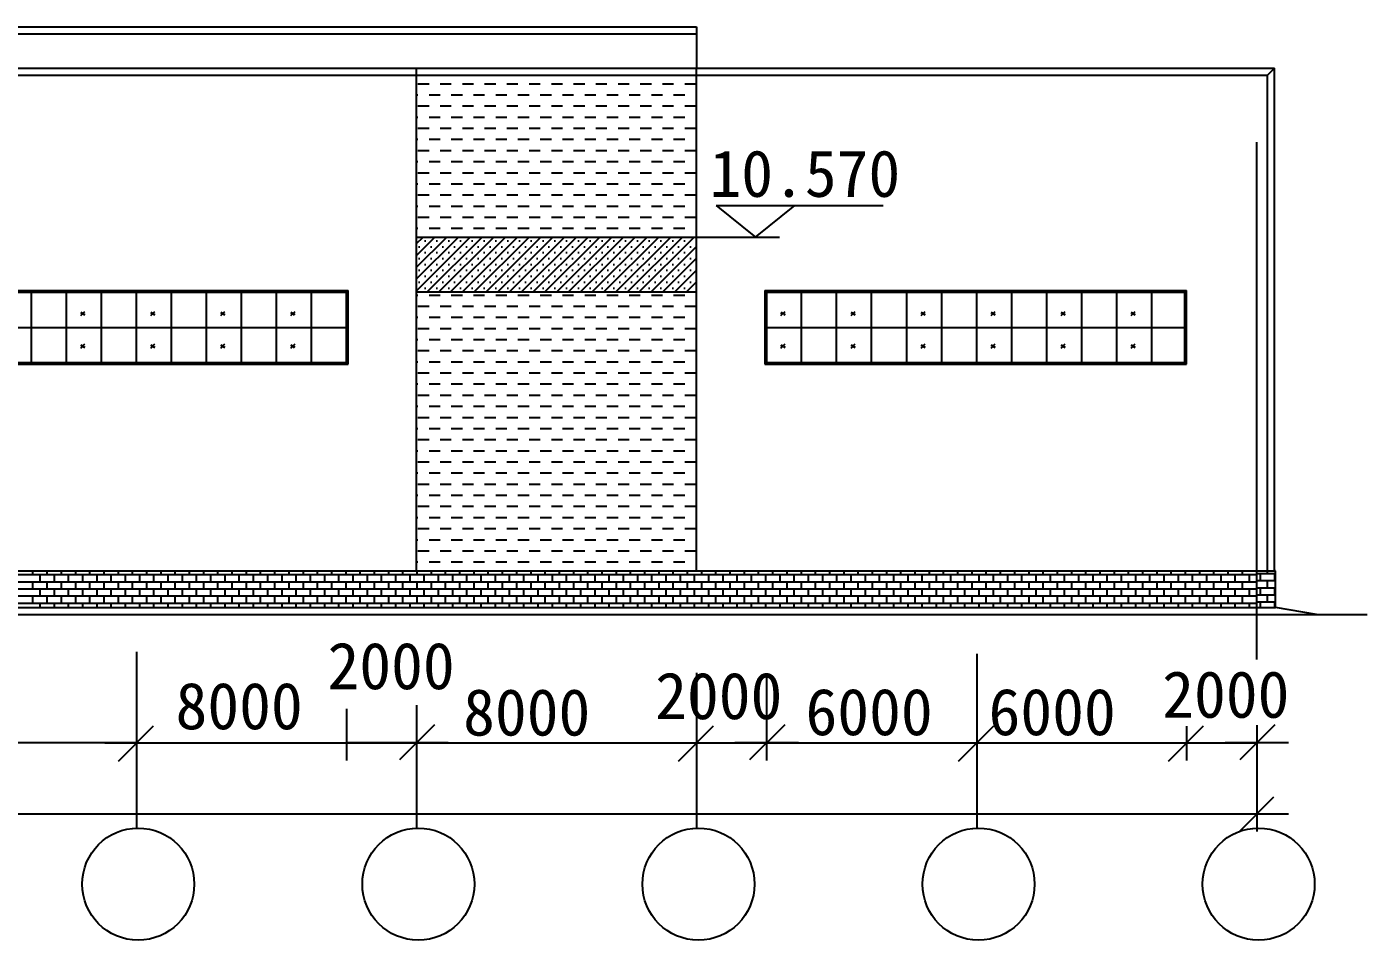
# Model space of a CAD drawing. Header units: metres. Extents: x -5946 to 118859, y -33883 to 106048.
# Drawn here: x 75506 to 113790, y 43176 to 69252 of the extents above; entities that cross this region are included whole.
import ezdxf

# ---------------------------------------------------------------- set-up
doc = ezdxf.new("R2010")
doc.units = ezdxf.units.M
for name, color, linetype in [('JC', 7, 'Continuous'), ('Z', 7, 'Continuous'), ('ZQ', 7, 'Continuous'), ('ZX', 7, 'Continuous')]:
    doc.layers.add(name, color=color, linetype=linetype)

# ---------------------------------------------------------------- blocks, each defined once
blk = doc.blocks.new('_DIMX')
blk.add_line((-64.76, 0), (64.76, 0))
at = {"color": 6}
blk.add_lwpolyline([(-36.86, -36.86), (34.63, 34.63)], dxfattribs=at)

msp = doc.modelspace()

# ---------------------------------------------------------------- hatches: boundary and pattern name
at = {"layer": 'Z'}
h = msp.add_hatch(dxfattribs=at)
h.set_pattern_fill('DASH', scale=100)
h.paths.add_polyline_path([(86636.82, 63242.03), (86636.82, 67872.03), (94636.82, 67872.03), (94636.82, 63242.03)])
h.paths.add_polyline_path([(94636.82, 61672.03), (94636.82, 53722.03), (86636.82, 53722.03), (86636.82, 61672.03)])
h = msp.add_hatch(dxfattribs=at)
h.set_pattern_fill('SACNCR', scale=100)
h.paths.add_polyline_path([(86636.82, 63242.03), (86636.82, 61672.03), (94636.82, 61672.03), (94636.82, 63242.03)])
h = msp.add_hatch(dxfattribs=at)
h.set_pattern_fill('AR-B816')
h.paths.add_polyline_path([(110636.82, 52672.03), (111171.82, 52672.03), (111171.82, 53722.03), (110636.82, 53722.03)])

# ---------------------------------------------------------------- linework, layer by layer
for p, q in [((95198, 64154.93), (99966.95, 64154.93)), ((95198, 64154.93), (96318.41, 63246.95)), ((96318.41, 63246.95), (97441.24, 64154.93)), ((78636.82, 51410.48), (78636.82, 48307.57)), ((102636.82, 51348.74), (102636.82, 46379.72)), ((78636.82, 50810.48), (78636.82, 48307.57)), ((94636.82, 50810.48), (94636.82, 48307.57)), ((94636.82, 50690.35), (94636.82, 48307.57)), ((96636.82, 50690.35), (96636.82, 48307.57)), ((102636.82, 50748.74), (102636.82, 48307.57)), ((102636.82, 50210.48), (102636.82, 48307.57)), ((84636.82, 49785.3), (84636.82, 48307.57)), ((86636.82, 49890.39), (86636.82, 48307.57)), ((86636.82, 49820.33), (86636.82, 48307.57)), ((86636.82, 49815.47), (86636.82, 48307.57)), ((96636.82, 50090.35), (96636.82, 48307.57)), ((108630.45, 49283.75), (108630.45, 48307.57)), ((108630.45, 49225.62), (108630.45, 48307.57)), ((110636.82, 49315), (110636.82, 48307.57)), ((110636.82, 49252.51), (110636.82, 46279.72)), ((78635.42, 48807.57), (70638.22, 48807.57)), ((78638.22, 48807.57), (86635.42, 48807.57)), ((84635.42, 48807.57), (84634.02, 48807.57)), ((86636.82, 48807.57), (84636.82, 48807.57)), ((86638.22, 48807.57), (86639.62, 48807.57)), ((86638.22, 48807.57), (94635.42, 48807.57)), ((94635.42, 48807.57), (94634.02, 48807.57)), ((94636.82, 48807.57), (96636.82, 48807.57)), ((96638.22, 48807.57), (96639.62, 48807.57)), ((96638.22, 48807.57), (102635.42, 48807.57)), ((102638.22, 48807.57), (108629.05, 48807.57)), ((108629.05, 48807.57), (108627.65, 48807.57)), ((108630.45, 48807.57), (110636.82, 48807.57)), ((110638.22, 48807.57), (110639.62, 48807.57)), ((78636.82, 48407.57), (78636.82, 46379.72)), ((86636.82, 48407.57), (86636.82, 46379.72)), ((94636.82, 48407.57), (94636.82, 46379.72)), ((110636.82, 48407.57), (110636.82, 46379.72)), ((6708.03, 46779.72), (110635.42, 46779.72))]:
    msp.add_line(p, q)
for centre in [(78689.65, 44776.5), (86689.65, 44776.5), (94689.65, 44776.5), (102689.65, 44776.5), (110689.65, 44776.5)]:
    msp.add_circle(centre, 1600)
at = {"layer": 'JC'}
for p, q in [((6625.23, 69252.03), (94636.82, 69252.03)), ((6625.24, 69052.03), (94636.82, 69052.03)), ((94636.82, 69252.03), (94636.82, 68072.03)), ((6634.34, 68072.03), (94636.82, 68072.03)), ((6638.64, 67872.03), (110946.82, 67872.03)), ((94636.82, 68072.03), (111146.82, 68072.03)), ((110946.82, 67872.03), (111146.82, 68072.03)), ((110946.82, 53722.03), (110946.82, 67872.03)), ((111146.82, 53722.03), (111146.82, 68072.03)), ((75636.82, 59672.03), (75636.82, 61672.03)), ((75636.82, 59672.03), (75636.82, 61672.03)), ((76636.82, 59672.03), (76636.82, 61672.03)), ((77636.82, 59672.03), (77636.82, 61672.03)), ((77636.82, 59672.03), (77636.82, 61672.03)), ((78636.82, 59672.03), (78636.82, 61672.03)), ((79636.82, 59672.03), (79636.82, 61672.03)), ((79636.82, 59672.03), (79636.82, 61672.03)), ((80636.82, 59672.03), (80636.82, 61672.03)), ((81636.82, 59672.03), (81636.82, 61672.03)), ((81636.82, 59672.03), (81636.82, 61672.03)), ((82636.82, 59672.03), (82636.82, 61672.03)), ((83636.82, 59672.03), (83636.82, 61672.03)), ((83636.82, 59672.03), (83636.82, 61672.03)), ((84636.82, 59672.03), (84636.82, 61672.03)), ((97636.82, 59672.03), (97636.82, 61672.03)), ((97636.82, 59672.03), (97636.82, 61672.03)), ((98636.82, 59672.03), (98636.82, 61672.03)), ((99636.82, 59672.03), (99636.82, 61672.03)), ((99636.82, 59672.03), (99636.82, 61672.03)), ((100636.82, 59672.03), (100636.82, 61672.03)), ((101636.82, 59672.03), (101636.82, 61672.03)), ((101636.82, 59672.03), (101636.82, 61672.03)), ((102636.82, 59672.03), (102636.82, 61672.03)), ((103636.82, 59672.03), (103636.82, 61672.03)), ((103636.82, 59672.03), (103636.82, 61672.03)), ((104636.82, 59672.03), (104636.82, 61672.03)), ((105636.82, 59672.03), (105636.82, 61672.03)), ((105636.82, 59672.03), (105636.82, 61672.03)), ((106636.82, 59672.03), (106636.82, 61672.03)), ((107636.82, 59672.03), (107636.82, 61672.03)), ((107636.82, 59672.03), (107636.82, 61672.03)), ((108630.45, 59622.03), (108630.45, 61722.03)), ((77046.82, 61007.03), (77166.82, 61127.03)), ((77046.82, 61067.03), (77086.82, 61117.03)), ((77126.82, 61017.03), (77166.82, 61067.03)), ((79046.82, 61007.03), (79166.82, 61127.03)), ((79046.82, 61067.03), (79086.82, 61117.03)), ((79126.82, 61017.03), (79166.82, 61067.03)), ((81046.82, 61007.03), (81166.82, 61127.03)), ((81046.82, 61067.03), (81086.82, 61117.03)), ((81126.82, 61017.03), (81166.82, 61067.03)), ((83046.82, 61007.03), (83166.82, 61127.03)), ((83046.82, 61067.03), (83086.82, 61117.03)), ((83126.82, 61017.03), (83166.82, 61067.03)), ((97046.82, 61007.03), (97166.82, 61127.03)), ((97046.82, 61067.03), (97086.82, 61117.03)), ((97126.82, 61017.03), (97166.82, 61067.03)), ((99046.82, 61007.03), (99166.82, 61127.03)), ((99046.82, 61067.03), (99086.82, 61117.03)), ((99126.82, 61017.03), (99166.82, 61067.03)), ((101046.82, 61007.03), (101166.82, 61127.03)), ((101046.82, 61067.03), (101086.82, 61117.03)), ((101126.82, 61017.03), (101166.82, 61067.03)), ((103046.82, 61007.03), (103166.82, 61127.03)), ((103046.82, 61067.03), (103086.82, 61117.03)), ((103126.82, 61017.03), (103166.82, 61067.03)), ((105046.82, 61007.03), (105166.82, 61127.03)), ((105046.82, 61067.03), (105086.82, 61117.03)), ((105126.82, 61017.03), (105166.82, 61067.03)), ((107046.82, 61007.03), (107166.82, 61127.03)), ((107046.82, 61067.03), (107086.82, 61117.03)), ((107126.82, 61017.03), (107166.82, 61067.03)), ((77046.82, 60077.03), (77166.82, 60197.03)), ((77046.82, 60137.03), (77086.82, 60187.03)), ((77126.82, 60087.03), (77166.82, 60137.03)), ((79046.82, 60077.03), (79166.82, 60197.03)), ((79046.82, 60137.03), (79086.82, 60187.03)), ((79126.82, 60087.03), (79166.82, 60137.03)), ((81046.82, 60077.03), (81166.82, 60197.03)), ((81046.82, 60137.03), (81086.82, 60187.03)), ((81126.82, 60087.03), (81166.82, 60137.03)), ((83046.82, 60077.03), (83166.82, 60197.03)), ((83046.82, 60137.03), (83086.82, 60187.03)), ((83126.82, 60087.03), (83166.82, 60137.03)), ((97046.82, 60077.03), (97166.82, 60197.03)), ((97046.82, 60137.03), (97086.82, 60187.03)), ((97126.82, 60087.03), (97166.82, 60137.03)), ((99046.82, 60077.03), (99166.82, 60197.03)), ((99046.82, 60137.03), (99086.82, 60187.03)), ((99126.82, 60087.03), (99166.82, 60137.03)), ((101046.82, 60077.03), (101166.82, 60197.03)), ((101046.82, 60137.03), (101086.82, 60187.03)), ((101126.82, 60087.03), (101166.82, 60137.03)), ((103046.82, 60077.03), (103166.82, 60197.03)), ((103046.82, 60137.03), (103086.82, 60187.03)), ((103126.82, 60087.03), (103166.82, 60137.03)), ((105046.82, 60077.03), (105166.82, 60197.03)), ((105046.82, 60137.03), (105086.82, 60187.03)), ((105126.82, 60087.03), (105166.82, 60137.03)), ((107046.82, 60077.03), (107166.82, 60197.03)), ((107046.82, 60137.03), (107086.82, 60187.03)), ((107126.82, 60087.03), (107166.82, 60137.03)), ((111171.82, 53722.03), (111146.82, 53722.03)), ((111171.82, 52672.03), (111171.82, 53722.03)), ((112346.82, 52472.03), (111171.82, 52672.03))]:
    msp.add_line(p, q, dxfattribs=at)
at = {"layer": 'Z'}
for p, q in [((86636.82, 53722.03), (86636.82, 68072.03)), ((94636.82, 53722.03), (94636.82, 68072.03)), ((94636.82, 63242.03), (86636.82, 63242.03)), ((94636.82, 61672.03), (86636.82, 61672.03)), ((96636.82, 61672.03), (96586.82, 61722.03)), ((96586.82, 59622.03), (96636.82, 59672.03)), ((69686.82, 53614.58), (110636.82, 53614.58)), ((75683, 53614.58), (75683, 53722.03)), ((75886.2, 53411.38), (75886.2, 53614.58)), ((76089.4, 53614.58), (76089.4, 53722.03)), ((76292.6, 53411.38), (76292.6, 53614.58)), ((76495.8, 53614.58), (76495.8, 53722.03)), ((76699, 53411.38), (76699, 53614.58)), ((76902.2, 53614.58), (76902.2, 53722.03)), ((77105.4, 53411.38), (77105.4, 53614.58)), ((77308.6, 53614.58), (77308.6, 53722.03)), ((77511.8, 53411.38), (77511.8, 53614.58)), ((77715, 53614.58), (77715, 53722.03)), ((77918.2, 53411.38), (77918.2, 53614.58)), ((78121.4, 53614.58), (78121.4, 53722.03)), ((78324.6, 53411.38), (78324.6, 53614.58)), ((78527.8, 53614.58), (78527.8, 53722.03)), ((78731, 53411.38), (78731, 53614.58)), ((78934.2, 53614.58), (78934.2, 53722.03)), ((79137.4, 53411.38), (79137.4, 53614.58)), ((79340.6, 53614.58), (79340.6, 53722.03)), ((79543.8, 53411.38), (79543.8, 53614.58)), ((79747, 53614.58), (79747, 53722.03)), ((79950.2, 53411.38), (79950.2, 53614.58)), ((80153.4, 53614.58), (80153.4, 53722.03)), ((80356.6, 53411.38), (80356.6, 53614.58)), ((80559.8, 53614.58), (80559.8, 53722.03)), ((80763, 53411.38), (80763, 53614.58)), ((80966.2, 53614.58), (80966.2, 53722.03)), ((81169.4, 53411.38), (81169.4, 53614.58)), ((81372.6, 53614.58), (81372.6, 53722.03)), ((81575.8, 53411.38), (81575.8, 53614.58)), ((81779, 53614.58), (81779, 53722.03)), ((81982.2, 53411.38), (81982.2, 53614.58)), ((82185.4, 53614.58), (82185.4, 53722.03)), ((82388.6, 53411.38), (82388.6, 53614.58)), ((82591.8, 53614.58), (82591.8, 53722.03)), ((82795, 53411.38), (82795, 53614.58)), ((82998.2, 53614.58), (82998.2, 53722.03)), ((83201.4, 53411.38), (83201.4, 53614.58)), ((83404.6, 53614.58), (83404.6, 53722.03)), ((83607.8, 53411.38), (83607.8, 53614.58)), ((83811, 53614.58), (83811, 53722.03)), ((84014.2, 53411.38), (84014.2, 53614.58)), ((84217.4, 53614.58), (84217.4, 53722.03)), ((84420.6, 53411.38), (84420.6, 53614.58)), ((84623.8, 53614.58), (84623.8, 53722.03)), ((84827, 53411.38), (84827, 53614.58)), ((85030.2, 53614.58), (85030.2, 53722.03)), ((85233.4, 53411.38), (85233.4, 53614.58)), ((85436.6, 53614.58), (85436.6, 53722.03)), ((85639.8, 53411.38), (85639.8, 53614.58)), ((85843, 53614.58), (85843, 53722.03)), ((86046.2, 53411.38), (86046.2, 53614.58)), ((86249.4, 53614.58), (86249.4, 53722.03)), ((86452.6, 53411.38), (86452.6, 53614.58)), ((86655.8, 53614.58), (86655.8, 53722.03)), ((86859, 53411.38), (86859, 53614.58)), ((87062.2, 53614.58), (87062.2, 53722.03)), ((87265.4, 53411.38), (87265.4, 53614.58)), ((87468.6, 53614.58), (87468.6, 53722.03)), ((87671.8, 53411.38), (87671.8, 53614.58)), ((87875, 53614.58), (87875, 53722.03)), ((88078.2, 53411.38), (88078.2, 53614.58)), ((88281.4, 53614.58), (88281.4, 53722.03)), ((88484.6, 53411.38), (88484.6, 53614.58)), ((88687.8, 53614.58), (88687.8, 53722.03)), ((88891, 53411.38), (88891, 53614.58)), ((89094.2, 53614.58), (89094.2, 53722.03)), ((89297.4, 53411.38), (89297.4, 53614.58)), ((89500.6, 53614.58), (89500.6, 53722.03)), ((89703.8, 53411.38), (89703.8, 53614.58)), ((89907, 53614.58), (89907, 53722.03)), ((90110.2, 53411.38), (90110.2, 53614.58)), ((90313.4, 53614.58), (90313.4, 53722.03)), ((90516.6, 53411.38), (90516.6, 53614.58)), ((90719.8, 53614.58), (90719.8, 53722.03)), ((90923, 53411.38), (90923, 53614.58)), ((91126.2, 53614.58), (91126.2, 53722.03)), ((91329.4, 53411.38), (91329.4, 53614.58)), ((91532.6, 53614.58), (91532.6, 53722.03)), ((91735.8, 53411.38), (91735.8, 53614.58)), ((91939, 53614.58), (91939, 53722.03)), ((92142.2, 53411.38), (92142.2, 53614.58)), ((92345.4, 53614.58), (92345.4, 53722.03)), ((92548.6, 53411.38), (92548.6, 53614.58)), ((92751.8, 53614.58), (92751.8, 53722.03)), ((92955, 53411.38), (92955, 53614.58)), ((93158.2, 53614.58), (93158.2, 53722.03)), ((93361.4, 53411.38), (93361.4, 53614.58)), ((93564.6, 53614.58), (93564.6, 53722.03)), ((93767.8, 53411.38), (93767.8, 53614.58)), ((93971, 53614.58), (93971, 53722.03)), ((94174.2, 53411.38), (94174.2, 53614.58)), ((94377.4, 53614.58), (94377.4, 53722.03)), ((94580.6, 53411.38), (94580.6, 53614.58)), ((94783.8, 53614.58), (94783.8, 53722.03)), ((94987, 53411.38), (94987, 53614.58)), ((95190.2, 53614.58), (95190.2, 53722.03)), ((95393.4, 53411.38), (95393.4, 53614.58)), ((95596.6, 53614.58), (95596.6, 53722.03)), ((95799.8, 53411.38), (95799.8, 53614.58)), ((96003, 53614.58), (96003, 53722.03)), ((96206.2, 53411.38), (96206.2, 53614.58)), ((96409.4, 53614.58), (96409.4, 53722.03)), ((96612.6, 53411.38), (96612.6, 53614.58)), ((96815.8, 53614.58), (96815.8, 53722.03)), ((97019, 53411.38), (97019, 53614.58)), ((97222.2, 53614.58), (97222.2, 53722.03)), ((97425.4, 53411.38), (97425.4, 53614.58)), ((97628.6, 53614.58), (97628.6, 53722.03)), ((97831.8, 53411.38), (97831.8, 53614.58)), ((98035, 53614.58), (98035, 53722.03)), ((98238.2, 53411.38), (98238.2, 53614.58)), ((98441.4, 53614.58), (98441.4, 53722.03)), ((98644.6, 53411.38), (98644.6, 53614.58)), ((98847.8, 53614.58), (98847.8, 53722.03)), ((99051, 53411.38), (99051, 53614.58)), ((99254.2, 53614.58), (99254.2, 53722.03)), ((99457.4, 53411.38), (99457.4, 53614.58)), ((99660.6, 53614.58), (99660.6, 53722.03)), ((99863.8, 53411.38), (99863.8, 53614.58)), ((100067, 53614.58), (100067, 53722.03)), ((100270.2, 53411.38), (100270.2, 53614.58)), ((100473.4, 53614.58), (100473.4, 53722.03)), ((100676.6, 53411.38), (100676.6, 53614.58)), ((100879.8, 53614.58), (100879.8, 53722.03)), ((101083, 53411.38), (101083, 53614.58)), ((101286.2, 53614.58), (101286.2, 53722.03)), ((101489.4, 53411.38), (101489.4, 53614.58)), ((101692.6, 53614.58), (101692.6, 53722.03)), ((101895.8, 53411.38), (101895.8, 53614.58)), ((102099, 53614.58), (102099, 53722.03)), ((102302.2, 53411.38), (102302.2, 53614.58)), ((102505.4, 53614.58), (102505.4, 53722.03)), ((102708.6, 53411.38), (102708.6, 53614.58)), ((102911.8, 53614.58), (102911.8, 53722.03)), ((103115, 53411.38), (103115, 53614.58)), ((103318.2, 53614.58), (103318.2, 53722.03)), ((103521.4, 53411.38), (103521.4, 53614.58)), ((103724.6, 53614.58), (103724.6, 53722.03)), ((103927.8, 53411.38), (103927.8, 53614.58)), ((104131, 53614.58), (104131, 53722.03)), ((104334.2, 53411.38), (104334.2, 53614.58)), ((104537.4, 53614.58), (104537.4, 53722.03)), ((104740.6, 53411.38), (104740.6, 53614.58)), ((104943.8, 53614.58), (104943.8, 53722.03)), ((105147, 53411.38), (105147, 53614.58)), ((105350.2, 53614.58), (105350.2, 53722.03)), ((105553.4, 53411.38), (105553.4, 53614.58)), ((105756.6, 53614.58), (105756.6, 53722.03)), ((105959.8, 53411.38), (105959.8, 53614.58)), ((106163, 53614.58), (106163, 53722.03)), ((106366.2, 53411.38), (106366.2, 53614.58)), ((106569.4, 53614.58), (106569.4, 53722.03)), ((106772.6, 53411.38), (106772.6, 53614.58)), ((106975.8, 53614.58), (106975.8, 53722.03)), ((107179, 53411.38), (107179, 53614.58)), ((107382.2, 53614.58), (107382.2, 53722.03)), ((107585.4, 53411.38), (107585.4, 53614.58)), ((107788.6, 53614.58), (107788.6, 53722.03)), ((107991.8, 53411.38), (107991.8, 53614.58)), ((108195, 53614.58), (108195, 53722.03)), ((108398.2, 53411.38), (108398.2, 53614.58)), ((108601.4, 53614.58), (108601.4, 53722.03)), ((108804.6, 53411.38), (108804.6, 53614.58)), ((109007.8, 53614.58), (109007.8, 53722.03)), ((109211, 53411.38), (109211, 53614.58)), ((109414.2, 53614.58), (109414.2, 53722.03)), ((109617.4, 53411.38), (109617.4, 53614.58)), ((109820.6, 53614.58), (109820.6, 53722.03)), ((110023.8, 53411.38), (110023.8, 53614.58)), ((110227, 53614.58), (110227, 53722.03)), ((110430.2, 53411.38), (110430.2, 53614.58)), ((110633.4, 53614.58), (110633.4, 53722.03)), ((69686.82, 53411.38), (110636.82, 53411.38)), ((75683, 53208.18), (75683, 53411.38)), ((76089.4, 53208.18), (76089.4, 53411.38)), ((76495.8, 53208.18), (76495.8, 53411.38)), ((76902.2, 53208.18), (76902.2, 53411.38)), ((77308.6, 53208.18), (77308.6, 53411.38)), ((77715, 53208.18), (77715, 53411.38)), ((78121.4, 53208.18), (78121.4, 53411.38)), ((78527.8, 53208.18), (78527.8, 53411.38)), ((78934.2, 53208.18), (78934.2, 53411.38)), ((79340.6, 53208.18), (79340.6, 53411.38)), ((79747, 53208.18), (79747, 53411.38)), ((80153.4, 53208.18), (80153.4, 53411.38)), ((80559.8, 53208.18), (80559.8, 53411.38)), ((80966.2, 53208.18), (80966.2, 53411.38)), ((81372.6, 53208.18), (81372.6, 53411.38)), ((81779, 53208.18), (81779, 53411.38)), ((82185.4, 53208.18), (82185.4, 53411.38)), ((82591.8, 53208.18), (82591.8, 53411.38)), ((82998.2, 53208.18), (82998.2, 53411.38)), ((83404.6, 53208.18), (83404.6, 53411.38)), ((83811, 53208.18), (83811, 53411.38)), ((84217.4, 53208.18), (84217.4, 53411.38)), ((84623.8, 53208.18), (84623.8, 53411.38)), ((85030.2, 53208.18), (85030.2, 53411.38)), ((85436.6, 53208.18), (85436.6, 53411.38)), ((85843, 53208.18), (85843, 53411.38)), ((86249.4, 53208.18), (86249.4, 53411.38)), ((86655.8, 53208.18), (86655.8, 53411.38)), ((87062.2, 53208.18), (87062.2, 53411.38)), ((87468.6, 53208.18), (87468.6, 53411.38)), ((87875, 53208.18), (87875, 53411.38)), ((88281.4, 53208.18), (88281.4, 53411.38)), ((88687.8, 53208.18), (88687.8, 53411.38)), ((89094.2, 53208.18), (89094.2, 53411.38)), ((89500.6, 53208.18), (89500.6, 53411.38)), ((89907, 53208.18), (89907, 53411.38)), ((90313.4, 53208.18), (90313.4, 53411.38)), ((90719.8, 53208.18), (90719.8, 53411.38)), ((91126.2, 53208.18), (91126.2, 53411.38)), ((91532.6, 53208.18), (91532.6, 53411.38)), ((91939, 53208.18), (91939, 53411.38)), ((92345.4, 53208.18), (92345.4, 53411.38)), ((92751.8, 53208.18), (92751.8, 53411.38)), ((93158.2, 53208.18), (93158.2, 53411.38)), ((93564.6, 53208.18), (93564.6, 53411.38)), ((93971, 53208.18), (93971, 53411.38)), ((94377.4, 53208.18), (94377.4, 53411.38)), ((94783.8, 53208.18), (94783.8, 53411.38)), ((95190.2, 53208.18), (95190.2, 53411.38)), ((95596.6, 53208.18), (95596.6, 53411.38)), ((96003, 53208.18), (96003, 53411.38)), ((96409.4, 53208.18), (96409.4, 53411.38)), ((96815.8, 53208.18), (96815.8, 53411.38)), ((97222.2, 53208.18), (97222.2, 53411.38)), ((97628.6, 53208.18), (97628.6, 53411.38)), ((98035, 53208.18), (98035, 53411.38)), ((98441.4, 53208.18), (98441.4, 53411.38)), ((98847.8, 53208.18), (98847.8, 53411.38)), ((99254.2, 53208.18), (99254.2, 53411.38)), ((99660.6, 53208.18), (99660.6, 53411.38)), ((100067, 53208.18), (100067, 53411.38)), ((100473.4, 53208.18), (100473.4, 53411.38)), ((100879.8, 53208.18), (100879.8, 53411.38)), ((101286.2, 53208.18), (101286.2, 53411.38)), ((101692.6, 53208.18), (101692.6, 53411.38)), ((102099, 53208.18), (102099, 53411.38)), ((102505.4, 53208.18), (102505.4, 53411.38)), ((102911.8, 53208.18), (102911.8, 53411.38)), ((103318.2, 53208.18), (103318.2, 53411.38)), ((103724.6, 53208.18), (103724.6, 53411.38)), ((104131, 53208.18), (104131, 53411.38)), ((104537.4, 53208.18), (104537.4, 53411.38)), ((104943.8, 53208.18), (104943.8, 53411.38)), ((105350.2, 53208.18), (105350.2, 53411.38)), ((105756.6, 53208.18), (105756.6, 53411.38)), ((106163, 53208.18), (106163, 53411.38)), ((106569.4, 53208.18), (106569.4, 53411.38)), ((106975.8, 53208.18), (106975.8, 53411.38)), ((107382.2, 53208.18), (107382.2, 53411.38)), ((107788.6, 53208.18), (107788.6, 53411.38)), ((108195, 53208.18), (108195, 53411.38)), ((108601.4, 53208.18), (108601.4, 53411.38)), ((109007.8, 53208.18), (109007.8, 53411.38)), ((109414.2, 53208.18), (109414.2, 53411.38)), ((109820.6, 53208.18), (109820.6, 53411.38)), ((110227, 53208.18), (110227, 53411.38)), ((110633.4, 53208.18), (110633.4, 53411.38)), ((69686.82, 53208.18), (110636.82, 53208.18)), ((69686.82, 53004.98), (110636.82, 53004.98)), ((75683, 52801.78), (75683, 53004.98)), ((75886.2, 53004.98), (75886.2, 53208.18)), ((76089.4, 52801.78), (76089.4, 53004.98)), ((76292.6, 53004.98), (76292.6, 53208.18)), ((76495.8, 52801.78), (76495.8, 53004.98)), ((76699, 53004.98), (76699, 53208.18)), ((76902.2, 52801.78), (76902.2, 53004.98)), ((77105.4, 53004.98), (77105.4, 53208.18)), ((77308.6, 52801.78), (77308.6, 53004.98)), ((77511.8, 53004.98), (77511.8, 53208.18)), ((77715, 52801.78), (77715, 53004.98)), ((77918.2, 53004.98), (77918.2, 53208.18)), ((78121.4, 52801.78), (78121.4, 53004.98)), ((78324.6, 53004.98), (78324.6, 53208.18)), ((78527.8, 52801.78), (78527.8, 53004.98)), ((78731, 53004.98), (78731, 53208.18)), ((78934.2, 52801.78), (78934.2, 53004.98)), ((79137.4, 53004.98), (79137.4, 53208.18)), ((79340.6, 52801.78), (79340.6, 53004.98)), ((79543.8, 53004.98), (79543.8, 53208.18)), ((79747, 52801.78), (79747, 53004.98)), ((79950.2, 53004.98), (79950.2, 53208.18)), ((80153.4, 52801.78), (80153.4, 53004.98)), ((80356.6, 53004.98), (80356.6, 53208.18)), ((80559.8, 52801.78), (80559.8, 53004.98)), ((80763, 53004.98), (80763, 53208.18)), ((80966.2, 52801.78), (80966.2, 53004.98)), ((81169.4, 53004.98), (81169.4, 53208.18)), ((81372.6, 52801.78), (81372.6, 53004.98)), ((81575.8, 53004.98), (81575.8, 53208.18)), ((81779, 52801.78), (81779, 53004.98)), ((81982.2, 53004.98), (81982.2, 53208.18)), ((82185.4, 52801.78), (82185.4, 53004.98)), ((82388.6, 53004.98), (82388.6, 53208.18)), ((82591.8, 52801.78), (82591.8, 53004.98)), ((82795, 53004.98), (82795, 53208.18)), ((82998.2, 52801.78), (82998.2, 53004.98)), ((83201.4, 53004.98), (83201.4, 53208.18)), ((83404.6, 52801.78), (83404.6, 53004.98)), ((83607.8, 53004.98), (83607.8, 53208.18)), ((83811, 52801.78), (83811, 53004.98)), ((84014.2, 53004.98), (84014.2, 53208.18)), ((84217.4, 52801.78), (84217.4, 53004.98)), ((84420.6, 53004.98), (84420.6, 53208.18)), ((84623.8, 52801.78), (84623.8, 53004.98)), ((84827, 53004.98), (84827, 53208.18)), ((85030.2, 52801.78), (85030.2, 53004.98)), ((85233.4, 53004.98), (85233.4, 53208.18)), ((85436.6, 52801.78), (85436.6, 53004.98)), ((85639.8, 53004.98), (85639.8, 53208.18)), ((85843, 52801.78), (85843, 53004.98)), ((86046.2, 53004.98), (86046.2, 53208.18)), ((86249.4, 52801.78), (86249.4, 53004.98)), ((86452.6, 53004.98), (86452.6, 53208.18)), ((86655.8, 52801.78), (86655.8, 53004.98)), ((86859, 53004.98), (86859, 53208.18)), ((87062.2, 52801.78), (87062.2, 53004.98)), ((87265.4, 53004.98), (87265.4, 53208.18)), ((87468.6, 52801.78), (87468.6, 53004.98)), ((87671.8, 53004.98), (87671.8, 53208.18)), ((87875, 52801.78), (87875, 53004.98)), ((88078.2, 53004.98), (88078.2, 53208.18)), ((88281.4, 52801.78), (88281.4, 53004.98)), ((88484.6, 53004.98), (88484.6, 53208.18)), ((88687.8, 52801.78), (88687.8, 53004.98)), ((88891, 53004.98), (88891, 53208.18)), ((89094.2, 52801.78), (89094.2, 53004.98)), ((89297.4, 53004.98), (89297.4, 53208.18)), ((89500.6, 52801.78), (89500.6, 53004.98)), ((89703.8, 53004.98), (89703.8, 53208.18)), ((89907, 52801.78), (89907, 53004.98)), ((90110.2, 53004.98), (90110.2, 53208.18)), ((90313.4, 52801.78), (90313.4, 53004.98)), ((90516.6, 53004.98), (90516.6, 53208.18)), ((90719.8, 52801.78), (90719.8, 53004.98)), ((90923, 53004.98), (90923, 53208.18)), ((91126.2, 52801.78), (91126.2, 53004.98)), ((91329.4, 53004.98), (91329.4, 53208.18)), ((91532.6, 52801.78), (91532.6, 53004.98)), ((91735.8, 53004.98), (91735.8, 53208.18)), ((91939, 52801.78), (91939, 53004.98)), ((92142.2, 53004.98), (92142.2, 53208.18)), ((92345.4, 52801.78), (92345.4, 53004.98)), ((92548.6, 53004.98), (92548.6, 53208.18)), ((92751.8, 52801.78), (92751.8, 53004.98)), ((92955, 53004.98), (92955, 53208.18)), ((93158.2, 52801.78), (93158.2, 53004.98)), ((93361.4, 53004.98), (93361.4, 53208.18)), ((93564.6, 52801.78), (93564.6, 53004.98)), ((93767.8, 53004.98), (93767.8, 53208.18)), ((93971, 52801.78), (93971, 53004.98)), ((94174.2, 53004.98), (94174.2, 53208.18)), ((94377.4, 52801.78), (94377.4, 53004.98)), ((94580.6, 53004.98), (94580.6, 53208.18)), ((94783.8, 52801.78), (94783.8, 53004.98)), ((94987, 53004.98), (94987, 53208.18)), ((95190.2, 52801.78), (95190.2, 53004.98)), ((95393.4, 53004.98), (95393.4, 53208.18)), ((95596.6, 52801.78), (95596.6, 53004.98)), ((95799.8, 53004.98), (95799.8, 53208.18)), ((96003, 52801.78), (96003, 53004.98)), ((96206.2, 53004.98), (96206.2, 53208.18)), ((96409.4, 52801.78), (96409.4, 53004.98)), ((96612.6, 53004.98), (96612.6, 53208.18)), ((96815.8, 52801.78), (96815.8, 53004.98)), ((97019, 53004.98), (97019, 53208.18)), ((97222.2, 52801.78), (97222.2, 53004.98)), ((97425.4, 53004.98), (97425.4, 53208.18)), ((97628.6, 52801.78), (97628.6, 53004.98)), ((97831.8, 53004.98), (97831.8, 53208.18)), ((98035, 52801.78), (98035, 53004.98)), ((98238.2, 53004.98), (98238.2, 53208.18)), ((98441.4, 52801.78), (98441.4, 53004.98)), ((98644.6, 53004.98), (98644.6, 53208.18)), ((98847.8, 52801.78), (98847.8, 53004.98)), ((99051, 53004.98), (99051, 53208.18)), ((99254.2, 52801.78), (99254.2, 53004.98)), ((99457.4, 53004.98), (99457.4, 53208.18)), ((99660.6, 52801.78), (99660.6, 53004.98)), ((99863.8, 53004.98), (99863.8, 53208.18)), ((100067, 52801.78), (100067, 53004.98)), ((100270.2, 53004.98), (100270.2, 53208.18)), ((100473.4, 52801.78), (100473.4, 53004.98)), ((100676.6, 53004.98), (100676.6, 53208.18)), ((100879.8, 52801.78), (100879.8, 53004.98)), ((101083, 53004.98), (101083, 53208.18)), ((101286.2, 52801.78), (101286.2, 53004.98)), ((101489.4, 53004.98), (101489.4, 53208.18)), ((101692.6, 52801.78), (101692.6, 53004.98)), ((101895.8, 53004.98), (101895.8, 53208.18)), ((102099, 52801.78), (102099, 53004.98)), ((102302.2, 53004.98), (102302.2, 53208.18)), ((102505.4, 52801.78), (102505.4, 53004.98)), ((102708.6, 53004.98), (102708.6, 53208.18)), ((102911.8, 52801.78), (102911.8, 53004.98)), ((103115, 53004.98), (103115, 53208.18)), ((103318.2, 52801.78), (103318.2, 53004.98)), ((103521.4, 53004.98), (103521.4, 53208.18)), ((103724.6, 52801.78), (103724.6, 53004.98)), ((103927.8, 53004.98), (103927.8, 53208.18)), ((104131, 52801.78), (104131, 53004.98)), ((104334.2, 53004.98), (104334.2, 53208.18)), ((104537.4, 52801.78), (104537.4, 53004.98)), ((104740.6, 53004.98), (104740.6, 53208.18)), ((104943.8, 52801.78), (104943.8, 53004.98)), ((105147, 53004.98), (105147, 53208.18)), ((105350.2, 52801.78), (105350.2, 53004.98)), ((105553.4, 53004.98), (105553.4, 53208.18)), ((105756.6, 52801.78), (105756.6, 53004.98)), ((105959.8, 53004.98), (105959.8, 53208.18)), ((106163, 52801.78), (106163, 53004.98)), ((106366.2, 53004.98), (106366.2, 53208.18)), ((106569.4, 52801.78), (106569.4, 53004.98)), ((106772.6, 53004.98), (106772.6, 53208.18)), ((106975.8, 52801.78), (106975.8, 53004.98)), ((107179, 53004.98), (107179, 53208.18)), ((107382.2, 52801.78), (107382.2, 53004.98)), ((107585.4, 53004.98), (107585.4, 53208.18)), ((107788.6, 52801.78), (107788.6, 53004.98)), ((107991.8, 53004.98), (107991.8, 53208.18)), ((108195, 52801.78), (108195, 53004.98)), ((108398.2, 53004.98), (108398.2, 53208.18)), ((108601.4, 52801.78), (108601.4, 53004.98)), ((108804.6, 53004.98), (108804.6, 53208.18)), ((109007.8, 52801.78), (109007.8, 53004.98)), ((109211, 53004.98), (109211, 53208.18)), ((109414.2, 52801.78), (109414.2, 53004.98)), ((109617.4, 53004.98), (109617.4, 53208.18)), ((109820.6, 52801.78), (109820.6, 53004.98)), ((110023.8, 53004.98), (110023.8, 53208.18)), ((110227, 52801.78), (110227, 53004.98)), ((110430.2, 53004.98), (110430.2, 53208.18)), ((110633.4, 52801.78), (110633.4, 53004.98)), ((69686.82, 52801.78), (110636.82, 52801.78)), ((75886.2, 52672.03), (75886.2, 52801.78)), ((76292.6, 52672.03), (76292.6, 52801.78)), ((76699, 52672.03), (76699, 52801.78)), ((77105.4, 52672.03), (77105.4, 52801.78)), ((77511.8, 52672.03), (77511.8, 52801.78)), ((77918.2, 52672.03), (77918.2, 52801.78)), ((78324.6, 52672.03), (78324.6, 52801.78)), ((78731, 52672.03), (78731, 52801.78)), ((79137.4, 52672.03), (79137.4, 52801.78)), ((79543.8, 52672.03), (79543.8, 52801.78)), ((79950.2, 52672.03), (79950.2, 52801.78)), ((80356.6, 52672.03), (80356.6, 52801.78)), ((80763, 52672.03), (80763, 52801.78)), ((81169.4, 52672.03), (81169.4, 52801.78)), ((81575.8, 52672.03), (81575.8, 52801.78)), ((81982.2, 52672.03), (81982.2, 52801.78)), ((82388.6, 52672.03), (82388.6, 52801.78)), ((82795, 52672.03), (82795, 52801.78)), ((83201.4, 52672.03), (83201.4, 52801.78)), ((83607.8, 52672.03), (83607.8, 52801.78)), ((84014.2, 52672.03), (84014.2, 52801.78)), ((84420.6, 52672.03), (84420.6, 52801.78)), ((84827, 52672.03), (84827, 52801.78)), ((85233.4, 52672.03), (85233.4, 52801.78)), ((85639.8, 52672.03), (85639.8, 52801.78)), ((86046.2, 52672.03), (86046.2, 52801.78)), ((86452.6, 52672.03), (86452.6, 52801.78)), ((86859, 52672.03), (86859, 52801.78)), ((87265.4, 52672.03), (87265.4, 52801.78)), ((87671.8, 52672.03), (87671.8, 52801.78)), ((88078.2, 52672.03), (88078.2, 52801.78)), ((88484.6, 52672.03), (88484.6, 52801.78)), ((88891, 52672.03), (88891, 52801.78)), ((89297.4, 52672.03), (89297.4, 52801.78)), ((89703.8, 52672.03), (89703.8, 52801.78)), ((90110.2, 52672.03), (90110.2, 52801.78)), ((90516.6, 52672.03), (90516.6, 52801.78)), ((90923, 52672.03), (90923, 52801.78)), ((91329.4, 52672.03), (91329.4, 52801.78)), ((91735.8, 52672.03), (91735.8, 52801.78)), ((92142.2, 52672.03), (92142.2, 52801.78)), ((92548.6, 52672.03), (92548.6, 52801.78)), ((92955, 52672.03), (92955, 52801.78)), ((93361.4, 52672.03), (93361.4, 52801.78)), ((93767.8, 52672.03), (93767.8, 52801.78)), ((94174.2, 52672.03), (94174.2, 52801.78)), ((94580.6, 52672.03), (94580.6, 52801.78)), ((94987, 52672.03), (94987, 52801.78)), ((95393.4, 52672.03), (95393.4, 52801.78)), ((95799.8, 52672.03), (95799.8, 52801.78)), ((96206.2, 52672.03), (96206.2, 52801.78)), ((96612.6, 52672.03), (96612.6, 52801.78)), ((97019, 52672.03), (97019, 52801.78)), ((97425.4, 52672.03), (97425.4, 52801.78)), ((97831.8, 52672.03), (97831.8, 52801.78)), ((98238.2, 52672.03), (98238.2, 52801.78)), ((98644.6, 52672.03), (98644.6, 52801.78)), ((99051, 52672.03), (99051, 52801.78)), ((99457.4, 52672.03), (99457.4, 52801.78)), ((99863.8, 52672.03), (99863.8, 52801.78)), ((100270.2, 52672.03), (100270.2, 52801.78)), ((100676.6, 52672.03), (100676.6, 52801.78)), ((101083, 52672.03), (101083, 52801.78)), ((101489.4, 52672.03), (101489.4, 52801.78)), ((101895.8, 52672.03), (101895.8, 52801.78)), ((102302.2, 52672.03), (102302.2, 52801.78)), ((102708.6, 52672.03), (102708.6, 52801.78)), ((103115, 52672.03), (103115, 52801.78)), ((103521.4, 52672.03), (103521.4, 52801.78)), ((103927.8, 52672.03), (103927.8, 52801.78)), ((104334.2, 52672.03), (104334.2, 52801.78)), ((104740.6, 52672.03), (104740.6, 52801.78)), ((105147, 52672.03), (105147, 52801.78)), ((105553.4, 52672.03), (105553.4, 52801.78)), ((105959.8, 52672.03), (105959.8, 52801.78)), ((106366.2, 52672.03), (106366.2, 52801.78)), ((106772.6, 52672.03), (106772.6, 52801.78)), ((107179, 52672.03), (107179, 52801.78)), ((107585.4, 52672.03), (107585.4, 52801.78)), ((107991.8, 52672.03), (107991.8, 52801.78)), ((108398.2, 52672.03), (108398.2, 52801.78)), ((108804.6, 52672.03), (108804.6, 52801.78)), ((109211, 52672.03), (109211, 52801.78)), ((109617.4, 52672.03), (109617.4, 52801.78)), ((110023.8, 52672.03), (110023.8, 52801.78)), ((110430.2, 52672.03), (110430.2, 52801.78))]:
    msp.add_line(p, q, dxfattribs=at)
at = {"layer": 'ZQ'}
for p, q in [((97000.2, 63242.03), (94636.82, 63242.03)), ((6624.03, 61672.03), (84636.82, 61672.03)), ((6624.7, 61722.03), (84686.82, 61722.03)), ((84636.82, 61672.03), (84686.82, 61722.03)), ((84686.82, 59622.03), (84686.82, 61722.03)), ((96586.82, 61722.03), (96586.82, 59622.03)), ((96586.82, 61722.03), (108630.45, 61722.03)), ((96636.82, 61672.03), (96636.82, 59672.03)), ((96636.82, 61672.03), (108580.45, 61672.03)), ((108580.45, 61672.03), (108630.45, 61722.03)), ((108580.45, 59672.03), (108580.45, 61672.03)), ((6624.24, 60672.03), (84636.82, 60672.03)), ((96636.82, 60672.03), (108636.82, 60672.03)), ((6623.9, 59672.03), (84636.82, 59672.03)), ((6638.58, 59622.03), (84686.82, 59622.03)), ((84636.82, 59672.03), (84686.82, 59622.03)), ((96586.82, 59622.03), (108630.45, 59622.03)), ((96636.82, 59672.03), (108580.45, 59672.03)), ((108580.45, 59672.03), (108630.45, 59622.03)), ((6636.75, 53722.03), (111146.82, 53722.03)), ((6633.94, 52672.03), (111171.82, 52672.03)), ((6660.35, 52472.03), (113790.01, 52472.03))]:
    msp.add_line(p, q, dxfattribs=at)
at = {"layer": 'ZX'}
msp.add_line((110636.82, 51189.78), (110636.82, 65957.29), dxfattribs=at)

# ---------------------------------------------------------------- block references
at = {"xscale": 14, "yscale": 14, "zscale": 14}
for p in [(78636.82, 48807.57), (94636.82, 48807.57), (102636.82, 48807.57), (108630.45, 48807.57), (110636.82, 46779.72)]:
    msp.add_blockref('_DIMX', p, dxfattribs=at)
at = {"xscale": 14, "yscale": 14, "zscale": 14, "rotation": 180}
for p in [(86636.82, 48807.57), (86636.82, 48807.57), (96636.82, 48807.57), (110636.82, 48807.57)]:
    msp.add_blockref('_DIMX', p, dxfattribs=at)

# ---------------------------------------------------------------- texts
for s, p in [('10.570', (95004.07, 64397.46)), ('2000', (84094.75, 50341.91)), ('2000', (93453.11, 49487.45)), ('2000', (107935.25, 49526.81)), ('8000', (79754.51, 49197.97)), ('8000', (87968.03, 49017.97)), ('6000', (97746.99, 49028.38)), ('6000', (102975.25, 49028.38))]:
    msp.add_text(s, height=1335).set_placement(p)

doc.saveas('drawing.dxf')
